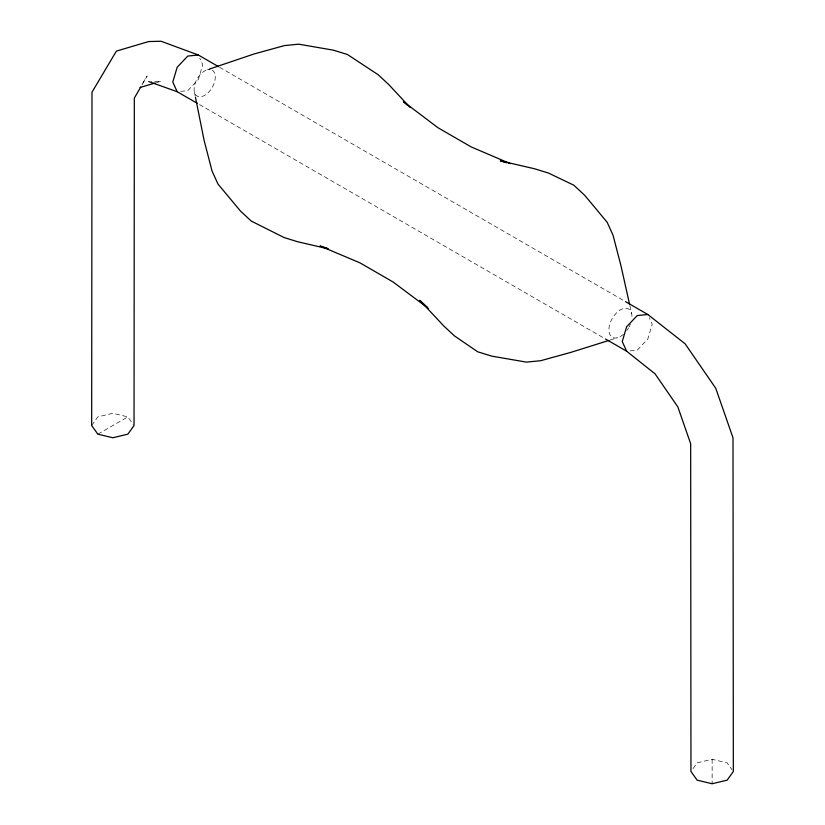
<?xml version="1.0" encoding="UTF-8"?>
<svg xmlns="http://www.w3.org/2000/svg" width="825" height="825" viewBox="0 0 825 825"><rect width="100%" height="100%" fill="white"/><g stroke="black" fill="none" stroke-linecap="round" stroke-linejoin="round"><path stroke-width="0.62" stroke-dasharray="4.12 3.09" d="M142.024 84.851L147.159 76.044L141.972 84.367M91.668 425.525L97.876 416.873L112.86 413.294L127.844 416.873L133.351 424.566M693.021 768.632L697.156 762.867L712.14 759.289L727.124 762.867L731.95 769.591M97.876 434.177L127.844 416.873M207.426 69.733L209.818 68.929M610.129 340.055L617.451 337.755M156.461 82.624L161.164 81.232L151.222 81.479M180.706 91.369L187.77 90.668L198.361 79.478L202.754 64.711L199.825 58.245M630.166 350.862L637.23 350.161L647.831 338.982L652.214 324.215L649.285 317.749M219.553 67.248L624.401 300.991M199.475 104.589L604.333 338.332M629.908 305.797L631.579 313.283M194.453 92.204L195.195 95.917M712.14 759.289L712.14 783.75M212.169 70.156A14.984 8.652 -60 0 1 208.302 92.534A14.984 8.652 -60 0 1 194.133 88.162A14.984 8.652 -60 0 1 209.983 69.475M623.422 334.311A16.314 9.415 -60 0 1 608.974 331.33A16.314 9.415 -60 0 1 620.771 309.653A16.314 9.415 -60 0 1 631.795 318.924M630.424 324.06A16.314 9.415 -60 0 1 629.104 326.948M628.598 327.876A16.314 9.415 -60 0 1 626.845 330.547"/><path stroke-width="1.24" d="M140.745 87.058L134.331 98.072L134.042 425.525L127.844 434.177L112.86 437.755L97.876 434.177L91.668 425.525L91.998 92.194L116.387 51.098L148.644 41.559L161.071 41.25L198.361 55.017L218.439 66.608M209.818 68.929L254.017 53.996L284.419 45.592L298.671 44.179L333.372 50.16L347.459 54.512L378.159 74.724L388.719 84.532L410.18 107.518M608.912 340.436L571.096 352.296L540.705 360.711L526.453 362.123L491.741 356.132L477.654 351.78L454.451 335.888L443.891 326.092L419.853 300.341L427.35 307.292M140.023 87.491L155.286 82.964M198.361 55.017L187.77 56.069L177.169 67.248L172.786 82.015L177.169 91.719L197.247 103.3M647.831 314.511L637.23 315.562L626.639 326.741L622.246 341.509L626.639 351.213L655.081 373.869L677.841 406.9L690.669 443.747L690.958 771.519L697.156 780.172L712.14 783.75L727.124 780.172L733.332 771.519L733.002 437.807L715.739 388.235L685.121 343.808L647.831 314.511L625.525 301.63M328.556 248.903L297.907 241.818L284.14 237.569L251.285 221.09L240.477 211.066L217.944 184.006L212.035 170.95L204.115 140.425L195.443 97.154M506.488 162.752L500.383 160.865L534.693 168.805L548.46 173.054L573.829 185.202L584.636 195.226L607.179 222.296L613.078 235.342L620.998 265.867L629.63 304.549M327.35 248.243L320.017 245.984L360.009 262.886L393.092 281.985L428.216 308.282M148.737 81.541L177.169 91.719M510.283 163.649L471.096 146.871L438.023 127.772L403.384 101.588L407.137 105.064M605.447 338.972L626.639 351.213"/></g></svg>
